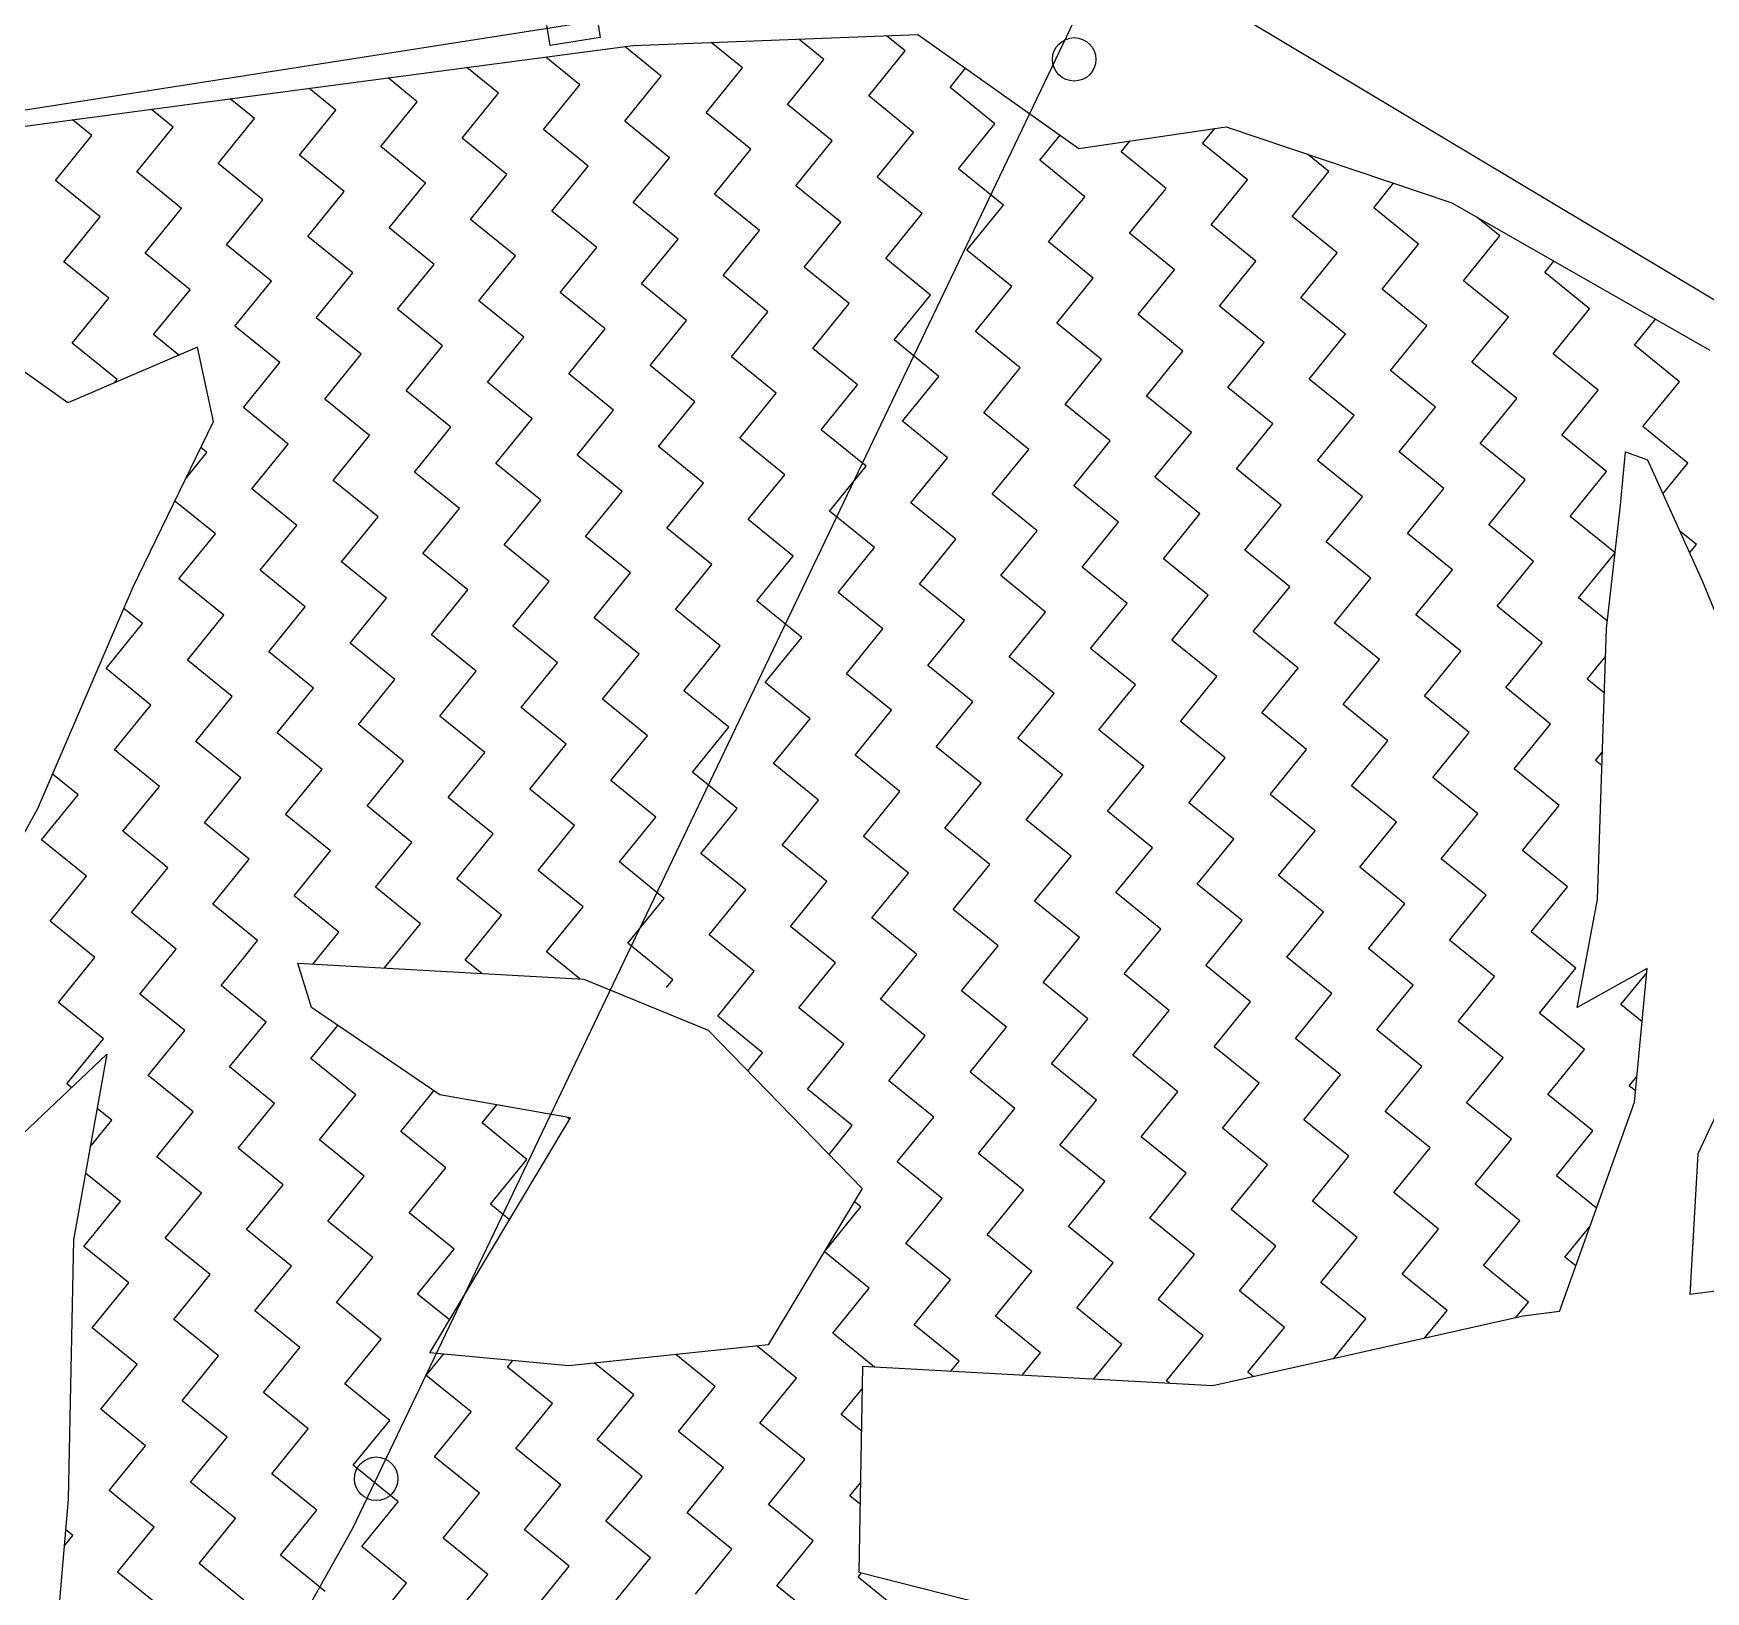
# Model space of a CAD drawing. Header units: metres. Extents: x 303647 to 308666, y 1943822 to 1947889.
# Drawn here: x 308052.9 to 308283.1, y 1946064.9 to 1946279.3 of the extents above; entities that cross this region are included whole.
import ezdxf

# ---------------------------------------------------------------- set-up
doc = ezdxf.new("R2010")
doc.units = ezdxf.units.M
for name, color, linetype in [('POLY_HATCH', 12, 'Continuous'), ('POLY_PARCEL', 6, 'Continuous'), ('V_BOUND_LINE', 7, 'Continuous')]:
    doc.layers.add(name, color=color, linetype=linetype)

msp = doc.modelspace()

# ---------------------------------------------------------------- linework, layer by layer
msp.add_lwpolyline([(308130.95, 1946278.76), (308124.05, 1946277.68), (308123.31, 1946282.45), (308130.2, 1946283.53)], close=True)
for centre in [(308196.2, 1946275.76), (308100.13, 1946080.46)]:
    msp.add_circle(centre, 2.99)
at = {"layer": 'POLY_HATCH'}
for p, q in [((308073.75, 1946269.49), (308135.44, 1946277.65)), ((308135.44, 1946277.65), (308174.68, 1946279.18)), ((308174.68, 1946279.18), (308196.86, 1946263.51)), ((308015.45, 1946261.69), (308073.75, 1946269.49)), ((308196.86, 1946263.51), (308217.11, 1946266.48)), ((308217.11, 1946266.48), (308248.17, 1946256.02)), ((308248.17, 1946256.02), (308283.67, 1946235.74)), ((308057.66, 1946228.48), (308036.27, 1946243.73)), ((308075.52, 1946236.16), (308057.66, 1946228.48)), ((308077.74, 1946225.91), (308075.52, 1946236.16)), ((308066.69, 1946203.19), (308077.74, 1946225.91)), ((308271.38, 1946214.42), (308272.07, 1946221.78)), ((308272.07, 1946221.78), (308275.11, 1946220.64)), ((308275.11, 1946220.64), (308282.66, 1946203.93)), ((308269.49, 1946197.46), (308271.38, 1946214.42)), ((308282.66, 1946203.93), (308287.53, 1946192.05)), ((308053.54, 1946172.68), (308066.69, 1946203.19)), ((308268.24, 1946160.16), (308269.49, 1946197.46)), ((308042.25, 1946152.27), (308053.54, 1946172.68)), ((308265.41, 1946145.29), (308268.24, 1946160.16)), ((308091.24, 1946145.31), (308089.35, 1946151.42)), ((308089.35, 1946151.42), (308128.7, 1946149.22)), ((308275.05, 1946150.67), (308265.41, 1946145.29)), ((308273.31, 1946132.27), (308275.05, 1946150.67)), ((308128.7, 1946149.22), (308145.83, 1946142.17)), ((308108.89, 1946133.27), (308091.24, 1946145.31)), ((308145.83, 1946142.17), (308167.01, 1946120.4)), ((308289.22, 1946140.49), (308282.06, 1946125.17)), ((308045.96, 1946122.73), (308063.06, 1946138.87)), ((308063.06, 1946138.87), (308058.47, 1946113.35)), ((308126.89, 1946130.1), (308108.89, 1946133.27)), ((308262.99, 1946103.49), (308273.31, 1946132.27)), ((308107.51, 1946097.78), (308126.89, 1946130.1)), ((308282.06, 1946125.17), (308280.93, 1946105.82)), ((308167.01, 1946120.4), (308154.09, 1946098.86)), ((308058.47, 1946113.35), (308057.72, 1946077.65)), ((308291.8, 1946107.23), (308280.93, 1946105.82)), ((308257.99, 1946102.84), (308215.3, 1946093.24)), ((308262.99, 1946103.49), (308257.99, 1946102.84)), ((308126.63, 1946095.99), (308107.51, 1946097.78)), ((308154.09, 1946098.86), (308126.63, 1946095.99)), ((308167.05, 1946095.91), (308166.55, 1946067.59)), ((308215.3, 1946093.24), (308167.05, 1946095.91)), ((308057.72, 1946077.65), (308055.97, 1946056.87)), ((308166.55, 1946067.59), (308192.94, 1946060.92))]:
    msp.add_line(p, q, dxfattribs=at)
at = {"layer": 'POLY_HATCH', "linetype": 'Continuous'}
for p, q in [((308139.35, 1946273.43), (308134.33, 1946277.51)), ((308150.55, 1946274.59), (308146.25, 1946278.08)), ((308161.74, 1946275.75), (308158.3, 1946278.55)), ((308172.94, 1946276.92), (308170.35, 1946279.02)), ((308128.16, 1946272.27), (308123.47, 1946276.07)), ((308156.72, 1946269.57), (308161.74, 1946275.75)), ((308167.92, 1946270.74), (308172.94, 1946276.92)), ((308105.76, 1946269.94), (308101.75, 1946273.2)), ((308116.96, 1946271.1), (308112.61, 1946274.63)), ((308134.33, 1946267.25), (308139.35, 1946273.43)), ((308145.53, 1946268.41), (308150.55, 1946274.59)), ((308179.12, 1946271.9), (308181.26, 1946274.54)), ((308083.37, 1946267.61), (308080.03, 1946270.33)), ((308094.57, 1946268.78), (308090.89, 1946271.76)), ((308111.94, 1946264.92), (308116.96, 1946271.1)), ((308123.14, 1946266.09), (308128.16, 1946272.27)), ((308174.1, 1946265.72), (308167.92, 1946270.74)), ((308185.29, 1946266.88), (308179.12, 1946271.9)), ((308072.18, 1946266.45), (308069.18, 1946268.88)), ((308089.55, 1946262.6), (308094.57, 1946268.78)), ((308100.75, 1946263.76), (308105.76, 1946269.94)), ((308151.71, 1946263.4), (308145.53, 1946268.41)), ((308162.9, 1946264.56), (308156.72, 1946269.57)), ((308060.98, 1946265.29), (308058.34, 1946267.43)), ((308067.16, 1946260.27), (308072.18, 1946266.45)), ((308078.36, 1946261.43), (308083.37, 1946267.61)), ((308129.32, 1946261.07), (308123.14, 1946266.09)), ((308140.51, 1946262.23), (308134.33, 1946267.25)), ((308169.08, 1946259.54), (308174.1, 1946265.72)), ((308180.28, 1946260.71), (308185.29, 1946266.88)), ((308213.86, 1946264.19), (308215.54, 1946266.25)), ((308055.97, 1946259.11), (308060.98, 1946265.29)), ((308106.93, 1946258.74), (308100.75, 1946263.76)), ((308118.12, 1946259.91), (308111.94, 1946264.92)), ((308146.69, 1946257.22), (308151.71, 1946263.4)), ((308157.89, 1946258.38), (308162.9, 1946264.56)), ((308191.47, 1946261.87), (308194.28, 1946265.33)), ((308202.67, 1946263.03), (308203.9, 1946264.54)), ((308220.04, 1946259.18), (308213.86, 1946264.19)), ((308084.54, 1946256.42), (308078.36, 1946261.43)), ((308095.73, 1946257.58), (308089.55, 1946262.6)), ((308124.3, 1946254.89), (308129.32, 1946261.07)), ((308135.5, 1946256.05), (308140.51, 1946262.23)), ((308197.65, 1946256.85), (308191.47, 1946261.87)), ((308208.85, 1946258.01), (308202.67, 1946263.03)), ((308231.24, 1946260.34), (308228.33, 1946262.71)), ((308062.15, 1946254.09), (308055.97, 1946259.11)), ((308073.34, 1946255.26), (308067.16, 1946260.27)), ((308113.11, 1946253.73), (308118.12, 1946259.91)), ((308175.26, 1946254.53), (308169.08, 1946259.54)), ((308186.46, 1946255.69), (308180.28, 1946260.71)), ((308215.03, 1946253), (308220.04, 1946259.18)), ((308226.22, 1946254.16), (308231.24, 1946260.34)), ((308090.72, 1946251.4), (308095.73, 1946257.58)), ((308101.91, 1946252.56), (308106.93, 1946258.74)), ((308152.87, 1946252.2), (308146.69, 1946257.22)), ((308164.07, 1946253.36), (308157.89, 1946258.38)), ((308192.64, 1946250.67), (308197.65, 1946256.85)), ((308203.83, 1946251.84), (308208.85, 1946258.01)), ((308237.42, 1946255.32), (308240.17, 1946258.72)), ((308068.33, 1946249.08), (308073.34, 1946255.26)), ((308079.52, 1946250.24), (308084.54, 1946256.42)), ((308130.48, 1946249.87), (308124.3, 1946254.89)), ((308141.68, 1946251.04), (308135.5, 1946256.05)), ((308170.25, 1946248.35), (308175.26, 1946254.53)), ((308181.44, 1946249.51), (308186.46, 1946255.69)), ((308232.4, 1946249.15), (308226.22, 1946254.16)), ((308243.6, 1946250.31), (308237.42, 1946255.32)), ((308057.13, 1946247.91), (308062.15, 1946254.09)), ((308108.09, 1946247.55), (308101.91, 1946252.56)), ((308119.29, 1946248.71), (308113.11, 1946253.73)), ((308147.86, 1946246.02), (308152.87, 1946252.2)), ((308159.05, 1946247.18), (308164.07, 1946253.36)), ((308221.21, 1946247.98), (308215.03, 1946253)), ((308254.79, 1946251.47), (308251.6, 1946254.06)), ((308085.7, 1946245.22), (308079.52, 1946250.24)), ((308096.89, 1946246.39), (308090.72, 1946251.4)), ((308125.46, 1946243.7), (308130.48, 1946249.87)), ((308136.66, 1946244.86), (308141.68, 1946251.04)), ((308198.82, 1946245.66), (308192.64, 1946250.67)), ((308210.01, 1946246.82), (308203.83, 1946251.84)), ((308238.58, 1946244.13), (308243.6, 1946250.31)), ((308249.78, 1946245.29), (308254.79, 1946251.47)), ((308063.31, 1946242.9), (308057.13, 1946247.91)), ((308074.5, 1946244.06), (308068.33, 1946249.08)), ((308103.07, 1946241.37), (308108.09, 1946247.55)), ((308114.27, 1946242.53), (308119.29, 1946248.71)), ((308176.43, 1946243.33), (308170.25, 1946248.35)), ((308187.62, 1946244.49), (308181.44, 1946249.51)), ((308216.19, 1946241.8), (308221.21, 1946247.98)), ((308227.39, 1946242.97), (308232.4, 1946249.15)), ((308260.97, 1946246.45), (308262.22, 1946248)), ((308080.68, 1946239.04), (308085.7, 1946245.22)), ((308091.88, 1946240.21), (308096.89, 1946246.39)), ((308154.03, 1946241), (308147.86, 1946246.02)), ((308165.23, 1946242.17), (308159.05, 1946247.18)), ((308193.8, 1946239.48), (308198.82, 1946245.66)), ((308205, 1946240.64), (308210.01, 1946246.82)), ((308255.96, 1946240.28), (308249.78, 1946245.29)), ((308267.15, 1946241.44), (308260.97, 1946246.45)), ((308058.29, 1946236.72), (308063.31, 1946242.9)), ((308069.49, 1946237.88), (308074.5, 1946244.06)), ((308131.64, 1946238.68), (308125.46, 1946243.7)), ((308142.84, 1946239.84), (308136.66, 1946244.86)), ((308171.41, 1946237.15), (308176.43, 1946243.33)), ((308182.6, 1946238.31), (308187.62, 1946244.49)), ((308233.56, 1946237.95), (308227.39, 1946242.97)), ((308244.76, 1946239.11), (308238.58, 1946244.13)), ((308109.25, 1946236.35), (308103.07, 1946241.37)), ((308120.45, 1946237.52), (308114.27, 1946242.53)), ((308149.02, 1946234.83), (308154.03, 1946241)), ((308160.21, 1946235.99), (308165.23, 1946242.17)), ((308211.17, 1946235.62), (308205, 1946240.64)), ((308222.37, 1946236.79), (308216.19, 1946241.8)), ((308262.13, 1946235.26), (308267.15, 1946241.44)), ((308086.86, 1946234.03), (308080.68, 1946239.04)), ((308098.06, 1946235.19), (308091.88, 1946240.21)), ((308126.63, 1946232.5), (308131.64, 1946238.68)), ((308137.82, 1946233.66), (308142.84, 1946239.84)), ((308188.78, 1946233.3), (308182.6, 1946238.31)), ((308199.98, 1946234.46), (308193.8, 1946239.48)), ((308239.74, 1946232.93), (308244.76, 1946239.11)), ((308250.94, 1946234.1), (308255.96, 1946240.28)), ((308273.33, 1946236.42), (308276.23, 1946239.99)), ((308064.47, 1946231.7), (308058.29, 1946236.72)), ((308072.96, 1946235.06), (308069.49, 1946237.88)), ((308104.24, 1946230.17), (308109.25, 1946236.35)), ((308115.43, 1946231.34), (308120.45, 1946237.52)), ((308166.39, 1946230.97), (308160.21, 1946235.99)), ((308177.59, 1946232.14), (308171.41, 1946237.15)), ((308217.35, 1946230.61), (308222.37, 1946236.79)), ((308228.55, 1946231.77), (308233.56, 1946237.95)), ((308279.51, 1946231.41), (308273.33, 1946236.42)), ((308081.85, 1946227.85), (308086.86, 1946234.03)), ((308093.04, 1946229.01), (308098.06, 1946235.19)), ((308144, 1946228.65), (308137.82, 1946233.66)), ((308155.2, 1946229.81), (308149.02, 1946234.83)), ((308194.96, 1946228.28), (308199.98, 1946234.46)), ((308206.16, 1946229.44), (308211.17, 1946235.62)), ((308257.12, 1946229.08), (308250.94, 1946234.1)), ((308268.31, 1946230.24), (308262.13, 1946235.26)), ((308064.11, 1946231.25), (308064.47, 1946231.7)), ((308121.61, 1946226.32), (308115.43, 1946231.34)), ((308132.81, 1946227.48), (308126.63, 1946232.5)), ((308172.57, 1946225.96), (308177.59, 1946232.14)), ((308183.77, 1946227.12), (308188.78, 1946233.3)), ((308234.73, 1946226.75), (308228.55, 1946231.77)), ((308245.92, 1946227.92), (308239.74, 1946232.93)), ((308274.49, 1946225.23), (308279.51, 1946231.41)), ((308099.22, 1946223.99), (308093.04, 1946229.01)), ((308110.42, 1946225.16), (308104.24, 1946230.17)), ((308150.18, 1946223.63), (308155.2, 1946229.81)), ((308161.38, 1946224.79), (308166.39, 1946230.97)), ((308212.34, 1946224.43), (308206.16, 1946229.44)), ((308223.53, 1946225.59), (308217.35, 1946230.61)), ((308252.1, 1946222.9), (308257.12, 1946229.08)), ((308263.3, 1946224.06), (308268.31, 1946230.24)), ((308088.03, 1946222.83), (308081.85, 1946227.85)), ((308127.79, 1946221.3), (308132.81, 1946227.48)), ((308138.99, 1946222.47), (308144, 1946228.65)), ((308189.95, 1946222.1), (308183.77, 1946227.12)), ((308201.14, 1946223.27), (308194.96, 1946228.28)), ((308229.71, 1946220.58), (308234.73, 1946226.75)), ((308240.91, 1946221.74), (308245.92, 1946227.92)), ((308105.4, 1946218.98), (308110.42, 1946225.16)), ((308116.6, 1946220.14), (308121.61, 1946226.32)), ((308167.56, 1946219.78), (308161.38, 1946224.79)), ((308178.75, 1946220.94), (308172.57, 1946225.96)), ((308207.32, 1946218.25), (308212.34, 1946224.43)), ((308218.52, 1946219.41), (308223.53, 1946225.59)), ((308280.67, 1946220.21), (308274.49, 1946225.23)), ((308076.83, 1946221.67), (308076.01, 1946222.34)), ((308083.01, 1946216.65), (308088.03, 1946222.83)), ((308094.2, 1946217.82), (308099.22, 1946223.99)), ((308145.17, 1946217.45), (308138.99, 1946222.47)), ((308156.36, 1946218.61), (308150.18, 1946223.63)), ((308184.93, 1946215.92), (308189.95, 1946222.1)), ((308196.13, 1946217.09), (308201.14, 1946223.27)), ((308258.28, 1946217.89), (308252.1, 1946222.9)), ((308269.48, 1946219.05), (308263.3, 1946224.06)), ((308073.97, 1946218.15), (308076.83, 1946221.67)), ((308122.77, 1946215.13), (308116.6, 1946220.14)), ((308133.97, 1946216.29), (308127.79, 1946221.3)), ((308162.54, 1946213.6), (308167.56, 1946219.78)), ((308173.73, 1946214.76), (308178.75, 1946220.94)), ((308235.89, 1946215.56), (308229.71, 1946220.58)), ((308247.09, 1946216.72), (308240.91, 1946221.74)), ((308277.22, 1946215.96), (308280.67, 1946220.21)), ((308100.38, 1946212.8), (308094.2, 1946217.82)), ((308111.58, 1946213.96), (308105.4, 1946218.98)), ((308140.15, 1946211.27), (308145.17, 1946217.45)), ((308151.34, 1946212.44), (308156.36, 1946218.61)), ((308213.5, 1946213.23), (308207.32, 1946218.25)), ((308224.7, 1946214.4), (308218.52, 1946219.41)), ((308253.27, 1946211.71), (308258.28, 1946217.89)), ((308264.46, 1946212.87), (308269.48, 1946219.05)), ((308089.19, 1946211.64), (308083.01, 1946216.65)), ((308117.76, 1946208.95), (308122.77, 1946215.13)), ((308128.95, 1946210.11), (308133.97, 1946216.29)), ((308191.11, 1946210.91), (308184.93, 1946215.92)), ((308202.3, 1946212.07), (308196.13, 1946217.09)), ((308230.87, 1946209.38), (308235.89, 1946215.56)), ((308242.07, 1946210.54), (308247.09, 1946216.72)), ((308077.99, 1946210.47), (308072.43, 1946214.99)), ((308095.37, 1946206.62), (308100.38, 1946212.8)), ((308106.56, 1946207.78), (308111.58, 1946213.96)), ((308168.72, 1946208.58), (308162.54, 1946213.6)), ((308179.91, 1946209.74), (308173.73, 1946214.76)), ((308208.48, 1946207.05), (308213.5, 1946213.23)), ((308219.68, 1946208.22), (308224.7, 1946214.4)), ((308270.64, 1946207.85), (308264.46, 1946212.87)), ((308072.98, 1946204.29), (308077.99, 1946210.47)), ((308084.17, 1946205.46), (308089.19, 1946211.64)), ((308146.33, 1946206.26), (308140.15, 1946211.27)), ((308157.52, 1946207.42), (308151.34, 1946212.44)), ((308186.09, 1946204.73), (308191.11, 1946210.91)), ((308197.29, 1946205.89), (308202.3, 1946212.07)), ((308248.25, 1946205.53), (308242.07, 1946210.54)), ((308259.44, 1946206.69), (308253.27, 1946211.71)), ((308281.84, 1946209.02), (308279.51, 1946210.9)), ((308123.94, 1946203.93), (308117.76, 1946208.95)), ((308135.13, 1946205.09), (308128.95, 1946210.11)), ((308163.7, 1946202.4), (308168.72, 1946208.58)), ((308174.9, 1946203.57), (308179.91, 1946209.74)), ((308225.86, 1946203.2), (308219.68, 1946208.22)), ((308237.05, 1946204.36), (308230.87, 1946209.38)), ((308280.89, 1946207.85), (308281.84, 1946209.02)), ((308101.55, 1946201.6), (308095.37, 1946206.62)), ((308112.74, 1946202.77), (308106.56, 1946207.78)), ((308141.31, 1946200.08), (308146.33, 1946206.26)), ((308152.51, 1946201.24), (308157.52, 1946207.42)), ((308203.47, 1946200.88), (308197.29, 1946205.89)), ((308214.66, 1946202.04), (308208.48, 1946207.05)), ((308254.43, 1946200.51), (308259.44, 1946206.69)), ((308265.62, 1946201.67), (308270.64, 1946207.85)), ((308079.16, 1946199.28), (308072.98, 1946204.29)), ((308090.35, 1946200.44), (308084.17, 1946205.46)), ((308118.92, 1946197.75), (308123.94, 1946203.93)), ((308130.12, 1946198.91), (308135.13, 1946205.09)), ((308181.08, 1946198.55), (308174.9, 1946203.57)), ((308192.27, 1946199.71), (308186.09, 1946204.73)), ((308232.04, 1946198.18), (308237.05, 1946204.36)), ((308243.23, 1946199.35), (308248.25, 1946205.53)), ((308096.53, 1946195.43), (308101.55, 1946201.6)), ((308107.73, 1946196.59), (308112.74, 1946202.77)), ((308158.69, 1946196.22), (308152.51, 1946201.24)), ((308169.88, 1946197.39), (308163.7, 1946202.4)), ((308209.65, 1946195.86), (308214.66, 1946202.04)), ((308220.84, 1946197.02), (308225.86, 1946203.2)), ((308269.6, 1946198.45), (308265.62, 1946201.67)), ((308067.96, 1946198.12), (308065.4, 1946200.19)), ((308074.14, 1946193.1), (308079.16, 1946199.28)), ((308085.33, 1946194.26), (308090.35, 1946200.44)), ((308136.3, 1946193.9), (308130.12, 1946198.91)), ((308147.49, 1946195.06), (308141.31, 1946200.08)), ((308187.26, 1946193.53), (308192.27, 1946199.71)), ((308198.45, 1946194.7), (308203.47, 1946200.88)), ((308249.41, 1946194.33), (308243.23, 1946199.35)), ((308260.61, 1946195.49), (308254.43, 1946200.51)), ((308062.94, 1946191.94), (308067.96, 1946198.12)), ((308125.1, 1946192.73), (308118.92, 1946197.75)), ((308164.87, 1946191.21), (308169.88, 1946197.39)), ((308176.06, 1946192.37), (308181.08, 1946198.55)), ((308227.02, 1946192.01), (308220.84, 1946197.02)), ((308238.22, 1946193.17), (308232.04, 1946198.18)), ((308102.71, 1946190.41), (308096.53, 1946195.43)), ((308113.9, 1946191.57), (308107.73, 1946196.59)), ((308142.47, 1946188.88), (308147.49, 1946195.06)), ((308153.67, 1946190.04), (308158.69, 1946196.22)), ((308204.63, 1946189.68), (308198.45, 1946194.7)), ((308215.83, 1946190.84), (308209.65, 1946195.86)), ((308244.4, 1946188.15), (308249.41, 1946194.33)), ((308255.59, 1946189.32), (308260.61, 1946195.49)), ((308080.32, 1946188.08), (308074.14, 1946193.1)), ((308091.51, 1946189.25), (308085.33, 1946194.26)), ((308120.08, 1946186.56), (308125.1, 1946192.73)), ((308131.28, 1946187.72), (308136.3, 1946193.9)), ((308182.24, 1946187.35), (308176.06, 1946192.37)), ((308193.44, 1946188.52), (308187.26, 1946193.53)), ((308222.01, 1946185.83), (308227.02, 1946192.01)), ((308233.2, 1946186.99), (308238.22, 1946193.17)), ((308266.79, 1946190.48), (308269.36, 1946193.65)), ((308069.12, 1946186.92), (308062.94, 1946191.94)), ((308097.69, 1946184.23), (308102.71, 1946190.41)), ((308108.89, 1946185.39), (308113.9, 1946191.57)), ((308159.85, 1946185.03), (308153.67, 1946190.04)), ((308171.04, 1946186.19), (308164.87, 1946191.21)), ((308210.81, 1946184.66), (308215.83, 1946190.84)), ((308269.19, 1946188.53), (308266.79, 1946190.48)), ((308075.3, 1946181.9), (308080.32, 1946188.08)), ((308086.5, 1946183.07), (308091.51, 1946189.25)), ((308137.46, 1946182.7), (308131.28, 1946187.72)), ((308148.65, 1946183.87), (308142.47, 1946188.88)), ((308188.42, 1946182.34), (308193.44, 1946188.52)), ((308199.61, 1946183.5), (308204.63, 1946189.68)), ((308250.57, 1946183.14), (308244.4, 1946188.15)), ((308261.77, 1946184.3), (308255.59, 1946189.32)), ((308064.11, 1946180.74), (308069.12, 1946186.92)), ((308115.07, 1946180.38), (308108.89, 1946185.39)), ((308126.26, 1946181.54), (308120.08, 1946186.56)), ((308166.03, 1946180.01), (308171.04, 1946186.19)), ((308177.22, 1946181.17), (308182.24, 1946187.35)), ((308228.18, 1946180.81), (308222.01, 1946185.83)), ((308239.38, 1946181.97), (308233.2, 1946186.99)), ((308092.68, 1946178.05), (308086.5, 1946183.07)), ((308103.87, 1946179.21), (308097.69, 1946184.23)), ((308143.64, 1946177.69), (308148.65, 1946183.87)), ((308154.83, 1946178.85), (308159.85, 1946185.03)), ((308205.79, 1946178.48), (308199.61, 1946183.5)), ((308216.99, 1946179.65), (308210.81, 1946184.66)), ((308245.56, 1946176.96), (308250.57, 1946183.14)), ((308256.75, 1946178.12), (308261.77, 1946184.3)), ((308070.29, 1946175.72), (308064.11, 1946180.74)), ((308081.48, 1946176.89), (308075.3, 1946181.9)), ((308121.25, 1946175.36), (308126.26, 1946181.54)), ((308132.44, 1946176.52), (308137.46, 1946182.7)), ((308183.4, 1946176.16), (308177.22, 1946181.17)), ((308194.6, 1946177.32), (308188.42, 1946182.34)), ((308223.17, 1946174.63), (308228.18, 1946180.81)), ((308234.36, 1946175.79), (308239.38, 1946181.97)), ((308098.86, 1946173.03), (308103.87, 1946179.21)), ((308110.05, 1946174.2), (308115.07, 1946180.38)), ((308161.01, 1946173.83), (308154.83, 1946178.85)), ((308172.21, 1946175), (308166.03, 1946180.01)), ((308200.78, 1946172.31), (308205.79, 1946178.48)), ((308211.97, 1946173.47), (308216.99, 1946179.65)), ((308267.95, 1946179.28), (308268.92, 1946180.48)), ((308268.86, 1946178.55), (308267.95, 1946179.28)), ((308059.09, 1946174.56), (308055.58, 1946177.41)), ((308076.47, 1946170.71), (308081.48, 1946176.89)), ((308087.66, 1946171.87), (308092.68, 1946178.05)), ((308138.62, 1946171.51), (308132.44, 1946176.52)), ((308149.82, 1946172.67), (308143.64, 1946177.69)), ((308178.39, 1946169.98), (308183.4, 1946176.16)), ((308189.58, 1946171.14), (308194.6, 1946177.32)), ((308251.74, 1946171.94), (308245.56, 1946176.96)), ((308262.93, 1946173.1), (308256.75, 1946178.12)), ((308054.07, 1946168.38), (308059.09, 1946174.56)), ((308065.27, 1946169.55), (308070.29, 1946175.72)), ((308116.23, 1946169.18), (308110.05, 1946174.2)), ((308127.43, 1946170.34), (308121.25, 1946175.36)), ((308156, 1946167.65), (308161.01, 1946173.83)), ((308167.19, 1946168.82), (308172.21, 1946175)), ((308229.35, 1946169.61), (308223.17, 1946174.63)), ((308240.54, 1946170.78), (308234.36, 1946175.79)), ((308093.84, 1946166.86), (308087.66, 1946171.87)), ((308105.04, 1946168.02), (308098.86, 1946173.03)), ((308133.61, 1946165.33), (308138.62, 1946171.51)), ((308144.8, 1946166.49), (308149.82, 1946172.67)), ((308206.96, 1946167.29), (308200.78, 1946172.31)), ((308218.15, 1946168.45), (308211.97, 1946173.47)), ((308246.72, 1946165.76), (308251.74, 1946171.94)), ((308257.92, 1946166.92), (308262.93, 1946173.1)), ((308071.45, 1946164.53), (308065.27, 1946169.55)), ((308082.64, 1946165.69), (308076.47, 1946170.71)), ((308111.21, 1946163), (308116.23, 1946169.18)), ((308122.41, 1946164.16), (308127.43, 1946170.34)), ((308184.57, 1946164.96), (308178.39, 1946169.98)), ((308195.76, 1946166.13), (308189.58, 1946171.14)), ((308224.33, 1946163.44), (308229.35, 1946169.61)), ((308235.53, 1946164.6), (308240.54, 1946170.78)), ((308060.25, 1946163.37), (308054.07, 1946168.38)), ((308088.82, 1946160.68), (308093.84, 1946166.86)), ((308100.02, 1946161.84), (308105.04, 1946168.02)), ((308162.17, 1946162.64), (308156, 1946167.65)), ((308173.37, 1946163.8), (308167.19, 1946168.82)), ((308201.94, 1946161.11), (308206.96, 1946167.29)), ((308213.14, 1946162.27), (308218.15, 1946168.45)), ((308264.1, 1946161.91), (308257.92, 1946166.92)), ((308066.43, 1946158.35), (308071.45, 1946164.53)), ((308077.63, 1946159.51), (308082.64, 1946165.69)), ((308139.78, 1946160.31), (308133.61, 1946165.33)), ((308150.98, 1946161.47), (308144.8, 1946166.49)), ((308179.55, 1946158.78), (308184.57, 1946164.96)), ((308190.74, 1946159.95), (308195.76, 1946166.13)), ((308241.71, 1946159.58), (308235.53, 1946164.6)), ((308252.9, 1946160.75), (308246.72, 1946165.76)), ((308055.24, 1946157.19), (308060.25, 1946163.37)), ((308117.39, 1946157.99), (308111.21, 1946163)), ((308128.59, 1946159.15), (308122.41, 1946164.16)), ((308157.16, 1946156.46), (308162.17, 1946162.64)), ((308168.35, 1946157.62), (308173.37, 1946163.8)), ((308219.31, 1946157.26), (308213.14, 1946162.27)), ((308230.51, 1946158.42), (308224.33, 1946163.44)), ((308095, 1946155.66), (308088.82, 1946160.68)), ((308106.2, 1946156.82), (308100.02, 1946161.84)), ((308134.77, 1946154.13), (308139.78, 1946160.31)), ((308145.96, 1946155.3), (308150.98, 1946161.47)), ((308196.92, 1946154.93), (308190.74, 1946159.95)), ((308208.12, 1946156.09), (308201.94, 1946161.11)), ((308247.88, 1946154.57), (308252.9, 1946160.75)), ((308259.08, 1946155.73), (308264.1, 1946161.91)), ((308072.61, 1946153.33), (308066.43, 1946158.35)), ((308083.81, 1946154.5), (308077.63, 1946159.51)), ((308112.38, 1946151.81), (308117.39, 1946157.99)), ((308123.57, 1946152.97), (308128.59, 1946159.15)), ((308174.53, 1946152.6), (308168.35, 1946157.62)), ((308185.73, 1946153.77), (308179.55, 1946158.78)), ((308225.49, 1946152.24), (308230.51, 1946158.42)), ((308236.69, 1946153.4), (308241.71, 1946159.58)), ((308061.42, 1946152.17), (308055.24, 1946157.19)), ((308091.46, 1946151.3), (308095, 1946155.66)), ((308101.27, 1946150.75), (308106.2, 1946156.82)), ((308152.14, 1946150.28), (308145.96, 1946155.3)), ((308163.34, 1946151.44), (308157.16, 1946156.46)), ((308203.1, 1946149.91), (308208.12, 1946156.09)), ((308214.3, 1946151.08), (308219.31, 1946157.26)), ((308265.26, 1946150.71), (308259.08, 1946155.73)), ((308067.6, 1946147.15), (308072.61, 1946153.33)), ((308081.66, 1946151.85), (308083.81, 1946154.5)), ((308128.16, 1946149.25), (308123.57, 1946152.97)), ((308140.95, 1946149.12), (308134.77, 1946154.13)), ((308180.71, 1946147.59), (308185.73, 1946153.77)), ((308191.91, 1946148.75), (308196.92, 1946154.93)), ((308242.87, 1946148.39), (308236.69, 1946153.4)), ((308254.06, 1946149.55), (308247.88, 1946154.57)), ((308056.4, 1946145.99), (308061.42, 1946152.17)), ((308078.79, 1946148.32), (308081.66, 1946151.85)), ((308114.6, 1946150), (308112.38, 1946151.81)), ((308158.32, 1946145.26), (308163.34, 1946151.44)), ((308169.52, 1946146.43), (308174.53, 1946152.6)), ((308220.48, 1946146.06), (308214.3, 1946151.08)), ((308231.67, 1946147.22), (308225.49, 1946152.24)), ((308260.24, 1946144.53), (308265.26, 1946150.71)), ((308084.97, 1946143.3), (308078.79, 1946148.32)), ((308140.09, 1946148.06), (308140.95, 1946149.12)), ((308147.13, 1946144.1), (308152.14, 1946150.28)), ((308198.09, 1946143.74), (308191.91, 1946148.75)), ((308209.28, 1946144.9), (308203.1, 1946149.91)), ((308237.85, 1946142.21), (308242.87, 1946148.39)), ((308249.05, 1946143.37), (308254.06, 1946149.55)), ((308271.44, 1946145.7), (308275, 1946150.08)), ((308062.58, 1946140.98), (308056.4, 1946145.99)), ((308073.78, 1946142.14), (308067.6, 1946147.15)), ((308175.7, 1946141.41), (308169.52, 1946146.43)), ((308186.89, 1946142.57), (308180.71, 1946147.59)), ((308215.46, 1946139.88), (308220.48, 1946146.06)), ((308226.66, 1946141.05), (308231.67, 1946147.22)), ((308153.31, 1946139.08), (308147.13, 1946144.1)), ((308164.5, 1946140.25), (308158.32, 1946145.26)), ((308193.07, 1946137.56), (308198.09, 1946143.74)), ((308204.27, 1946138.72), (308209.28, 1946144.9)), ((308266.42, 1946139.52), (308260.24, 1946144.53)), ((308274.36, 1946143.33), (308271.44, 1946145.7)), ((308068.76, 1946135.96), (308073.78, 1946142.14)), ((308079.95, 1946137.12), (308084.97, 1946143.3)), ((308091.15, 1946138.29), (308094.85, 1946142.84)), ((308170.68, 1946135.23), (308175.7, 1946141.41)), ((308181.88, 1946136.39), (308186.89, 1946142.57)), ((308244.03, 1946137.19), (308237.85, 1946142.21)), ((308255.23, 1946138.35), (308249.05, 1946143.37)), ((308057.56, 1946134.8), (308062.58, 1946140.98)), ((308151.27, 1946136.58), (308153.31, 1946139.08)), ((308159.48, 1946134.07), (308164.5, 1946140.25)), ((308221.64, 1946134.87), (308215.46, 1946139.88)), ((308232.84, 1946136.03), (308226.66, 1946141.05)), ((308261.41, 1946133.34), (308266.42, 1946139.52)), ((308086.13, 1946132.11), (308079.95, 1946137.12)), ((308097.33, 1946133.27), (308091.15, 1946138.29)), ((308199.25, 1946132.54), (308193.07, 1946137.56)), ((308210.45, 1946133.7), (308204.27, 1946138.72)), ((308239.01, 1946131.01), (308244.03, 1946137.19)), ((308250.21, 1946132.18), (308255.23, 1946138.35)), ((308058.2, 1946134.28), (308057.56, 1946134.8)), ((308074.94, 1946130.94), (308068.76, 1946135.96)), ((308176.86, 1946130.21), (308170.68, 1946135.23)), ((308188.05, 1946131.38), (308181.88, 1946136.39)), ((308216.62, 1946128.69), (308221.64, 1946134.87)), ((308227.82, 1946129.85), (308232.84, 1946136.03)), ((308272.6, 1946134.5), (308273.64, 1946135.79)), ((308273.46, 1946133.81), (308272.6, 1946134.5)), ((308092.31, 1946127.09), (308097.33, 1946133.27)), ((308103.51, 1946128.25), (308108.05, 1946133.84)), ((308165.66, 1946129.05), (308159.48, 1946134.07)), ((308194.23, 1946126.36), (308199.25, 1946132.54)), ((308205.43, 1946127.52), (308210.45, 1946133.7)), ((308256.39, 1946127.16), (308250.21, 1946132.18)), ((308267.58, 1946128.32), (308261.41, 1946133.34)), ((308063.74, 1946129.78), (308061.72, 1946131.42)), ((308069.92, 1946124.76), (308074.94, 1946130.94)), ((308081.12, 1946125.93), (308086.13, 1946132.11)), ((308114.7, 1946129.42), (308116.71, 1946131.89)), ((308126.76, 1946129.88), (308126.39, 1946130.18)), ((308171.84, 1946124.04), (308176.86, 1946130.21)), ((308183.04, 1946125.2), (308188.05, 1946131.38)), ((308245.19, 1946126), (308239.01, 1946131.01)), ((308060.77, 1946126.12), (308063.74, 1946129.78)), ((308109.69, 1946123.24), (308103.51, 1946128.25)), ((308120.88, 1946124.4), (308114.7, 1946129.42)), ((308162.45, 1946125.09), (308165.66, 1946129.05)), ((308222.8, 1946123.67), (308216.62, 1946128.69)), ((308234, 1946124.83), (308227.82, 1946129.85)), ((308262.57, 1946122.14), (308267.58, 1946128.32)), ((308087.3, 1946120.91), (308081.12, 1946125.93)), ((308098.49, 1946122.07), (308092.31, 1946127.09)), ((308200.41, 1946121.34), (308194.23, 1946126.36)), ((308211.61, 1946122.51), (308205.43, 1946127.52)), ((308240.18, 1946119.82), (308245.19, 1946126)), ((308251.37, 1946120.98), (308256.39, 1946127.16)), ((308076.1, 1946119.75), (308069.92, 1946124.76)), ((308104.67, 1946117.06), (308109.69, 1946123.24)), ((308115.87, 1946118.22), (308120.88, 1946124.4)), ((308178.02, 1946119.02), (308171.84, 1946124.04)), ((308189.22, 1946120.18), (308183.04, 1946125.2)), ((308217.79, 1946117.49), (308222.8, 1946123.67)), ((308228.98, 1946118.65), (308234, 1946124.83)), ((308064.91, 1946118.59), (308060.11, 1946122.48)), ((308082.28, 1946114.73), (308087.3, 1946120.91)), ((308093.48, 1946115.89), (308098.49, 1946122.07)), ((308195.4, 1946115.17), (308200.41, 1946121.34)), ((308206.59, 1946116.33), (308211.61, 1946122.51)), ((308257.55, 1946115.96), (308251.37, 1946120.98)), ((308268.08, 1946117.67), (308262.57, 1946122.14)), ((308059.89, 1946112.41), (308064.91, 1946118.59)), ((308071.08, 1946113.57), (308076.1, 1946119.75)), ((308166.83, 1946117.86), (308165.92, 1946118.59)), ((308173.01, 1946112.84), (308178.02, 1946119.02)), ((308184.2, 1946114), (308189.22, 1946120.18)), ((308235.16, 1946113.64), (308228.98, 1946118.65)), ((308246.36, 1946114.8), (308240.18, 1946119.82)), ((308110.85, 1946112.04), (308104.67, 1946117.06)), ((308118.49, 1946116.09), (308115.87, 1946118.22)), ((308161.81, 1946111.68), (308166.83, 1946117.86)), ((308212.77, 1946111.31), (308206.59, 1946116.33)), ((308223.97, 1946112.48), (308217.79, 1946117.49)), ((308088.46, 1946109.72), (308082.28, 1946114.73)), ((308099.65, 1946110.88), (308093.48, 1946115.89)), ((308190.38, 1946108.99), (308184.2, 1946114)), ((308201.58, 1946110.15), (308195.4, 1946115.17)), ((308241.34, 1946108.62), (308246.36, 1946114.8)), ((308252.54, 1946109.78), (308257.55, 1946115.96)), ((308263.73, 1946110.95), (308267.2, 1946115.21)), ((308066.07, 1946107.39), (308059.89, 1946112.41)), ((308077.26, 1946108.55), (308071.08, 1946113.57)), ((308105.83, 1946105.86), (308110.85, 1946112.04)), ((308167.99, 1946106.66), (308161.81, 1946111.68)), ((308179.18, 1946107.82), (308173.01, 1946112.84)), ((308218.95, 1946106.3), (308223.97, 1946112.48)), ((308230.15, 1946107.46), (308235.16, 1946113.64)), ((308083.44, 1946103.54), (308088.46, 1946109.72)), ((308094.64, 1946104.7), (308099.65, 1946110.88)), ((308196.56, 1946103.97), (308201.58, 1946110.15)), ((308207.75, 1946105.13), (308212.77, 1946111.31)), ((308258.72, 1946104.77), (308252.54, 1946109.78)), ((308265.23, 1946109.73), (308263.73, 1946110.95)), ((308061.05, 1946101.21), (308066.07, 1946107.39)), ((308072.25, 1946102.37), (308077.26, 1946108.55)), ((308174.17, 1946101.64), (308179.18, 1946107.82)), ((308185.36, 1946102.81), (308190.38, 1946108.99)), ((308236.32, 1946102.44), (308230.15, 1946107.46)), ((308247.52, 1946103.61), (308241.34, 1946108.62)), ((308281, 1946106.96), (308281.11, 1946107.09)), ((308281.11, 1946107.09), (308281.01, 1946107.17)), ((308100.82, 1946099.68), (308094.64, 1946104.7)), ((308110.22, 1946102.3), (308105.83, 1946105.86)), ((308162.97, 1946100.48), (308167.99, 1946106.66)), ((308213.93, 1946100.12), (308207.75, 1946105.13)), ((308225.13, 1946101.28), (308218.95, 1946106.3)), ((308256.96, 1946102.61), (308258.72, 1946104.77)), ((308078.43, 1946097.36), (308072.25, 1946102.37)), ((308089.62, 1946098.52), (308083.44, 1946103.54)), ((308191.54, 1946097.79), (308185.36, 1946102.81)), ((308202.74, 1946098.95), (308196.56, 1946103.97)), ((308231.88, 1946096.97), (308236.32, 1946102.44)), ((308244.42, 1946099.79), (308247.52, 1946103.61)), ((308067.23, 1946096.19), (308061.05, 1946101.21)), ((308168.72, 1946095.82), (308162.97, 1946100.48)), ((308180.35, 1946096.63), (308174.17, 1946101.64)), ((308208.92, 1946093.94), (308213.93, 1946100.12)), ((308220.11, 1946095.1), (308225.13, 1946101.28)), ((308084.61, 1946092.34), (308089.62, 1946098.52)), ((308095.8, 1946093.5), (308100.82, 1946099.68)), ((308157.96, 1946094.3), (308152.54, 1946098.7)), ((308189.03, 1946094.69), (308191.54, 1946097.79)), ((308198.84, 1946094.15), (308202.74, 1946098.95)), ((308062.22, 1946090.02), (308067.23, 1946096.19)), ((308073.41, 1946091.18), (308078.43, 1946097.36)), ((308107, 1946094.67), (308109.38, 1946097.61)), ((308118.19, 1946095.83), (308118.91, 1946096.72)), ((308124.37, 1946090.81), (308118.19, 1946095.83)), ((308135.57, 1946091.98), (308130.16, 1946096.36)), ((308146.76, 1946093.14), (308141.35, 1946097.53)), ((308179.22, 1946095.24), (308180.35, 1946096.63)), ((308101.98, 1946088.49), (308095.8, 1946093.5)), ((308113.18, 1946089.65), (308107, 1946094.67)), ((308141.75, 1946086.96), (308146.76, 1946093.14)), ((308152.94, 1946088.12), (308157.96, 1946094.3)), ((308209.37, 1946093.57), (308208.92, 1946093.94)), ((308220.86, 1946094.49), (308220.11, 1946095.1)), ((308079.59, 1946086.16), (308073.41, 1946091.18)), ((308090.78, 1946087.32), (308084.61, 1946092.34)), ((308119.35, 1946084.63), (308124.37, 1946090.81)), ((308130.55, 1946085.8), (308135.57, 1946091.98)), ((308164.14, 1946089.29), (308167, 1946092.81)), ((308068.39, 1946085), (308062.22, 1946090.02)), ((308096.96, 1946082.31), (308101.98, 1946088.49)), ((308108.16, 1946083.47), (308113.18, 1946089.65)), ((308166.89, 1946087.05), (308164.14, 1946089.29)), ((308074.57, 1946079.98), (308079.59, 1946086.16)), ((308085.77, 1946081.15), (308090.78, 1946087.32)), ((308147.92, 1946081.94), (308141.75, 1946086.96)), ((308159.12, 1946083.11), (308152.94, 1946088.12)), ((308063.38, 1946078.82), (308068.39, 1946085)), ((308125.53, 1946079.62), (308119.35, 1946084.63)), ((308136.73, 1946080.78), (308130.55, 1946085.8)), ((308103.14, 1946077.29), (308096.96, 1946082.31)), ((308114.34, 1946078.46), (308108.16, 1946083.47)), ((308142.91, 1946075.76), (308147.92, 1946081.94)), ((308154.1, 1946076.93), (308159.12, 1946083.11)), ((308080.75, 1946074.97), (308074.57, 1946079.98)), ((308091.95, 1946076.13), (308085.77, 1946081.15)), ((308120.52, 1946073.44), (308125.53, 1946079.62)), ((308131.71, 1946074.6), (308136.73, 1946080.78)), ((308165.3, 1946078.09), (308166.77, 1946079.9)), ((308069.56, 1946073.8), (308063.38, 1946078.82)), ((308098.13, 1946071.11), (308103.14, 1946077.29)), ((308109.32, 1946072.28), (308114.34, 1946078.46)), ((308160.28, 1946071.91), (308154.1, 1946076.93)), ((308166.72, 1946076.94), (308165.3, 1946078.09)), ((308075.74, 1946068.79), (308080.75, 1946074.97)), ((308086.93, 1946069.95), (308091.95, 1946076.13)), ((308149.09, 1946070.75), (308142.91, 1946075.76)), ((308057.17, 1946071.18), (308058.36, 1946072.64)), ((308058.36, 1946072.64), (308057.36, 1946073.45)), ((308064.54, 1946067.62), (308069.56, 1946073.8)), ((308126.7, 1946068.42), (308120.52, 1946073.44)), ((308137.89, 1946069.59), (308131.71, 1946074.6)), ((308104.31, 1946066.1), (308098.13, 1946071.11)), ((308115.5, 1946067.26), (308109.32, 1946072.28)), ((308144.07, 1946064.57), (308149.09, 1946070.75)), ((308155.27, 1946065.73), (308160.28, 1946071.91)), ((308081.92, 1946063.77), (308075.74, 1946068.79)), ((308093.11, 1946064.93), (308086.93, 1946069.95)), ((308121.68, 1946062.24), (308126.7, 1946068.42)), ((308132.88, 1946063.41), (308137.89, 1946069.59)), ((308070.72, 1946062.61), (308064.54, 1946067.62)), ((308099.29, 1946059.92), (308104.31, 1946066.1)), ((308110.49, 1946061.08), (308115.5, 1946067.26)), ((308161.45, 1946060.72), (308155.27, 1946065.73)), ((308166.46, 1946066.9), (308166.94, 1946067.49)), ((308172.64, 1946061.88), (308166.46, 1946066.9))]:
    msp.add_line(p, q, dxfattribs=at)
at = {"layer": 'POLY_PARCEL'}
for p, q in [((307791.08, 1946228.08), (308201.5, 1946292.23)), ((308201.5, 1946292.23), (308096.87, 1946073.63)), ((308096.87, 1946073.63), (308050.81, 1945991.72))]:
    msp.add_line(p, q, dxfattribs=at)
at = {"layer": 'V_BOUND_LINE'}
msp.add_line((308201.5, 1946292.23), (308288.18, 1946240.35), dxfattribs=at)

doc.saveas('drawing.dxf')
